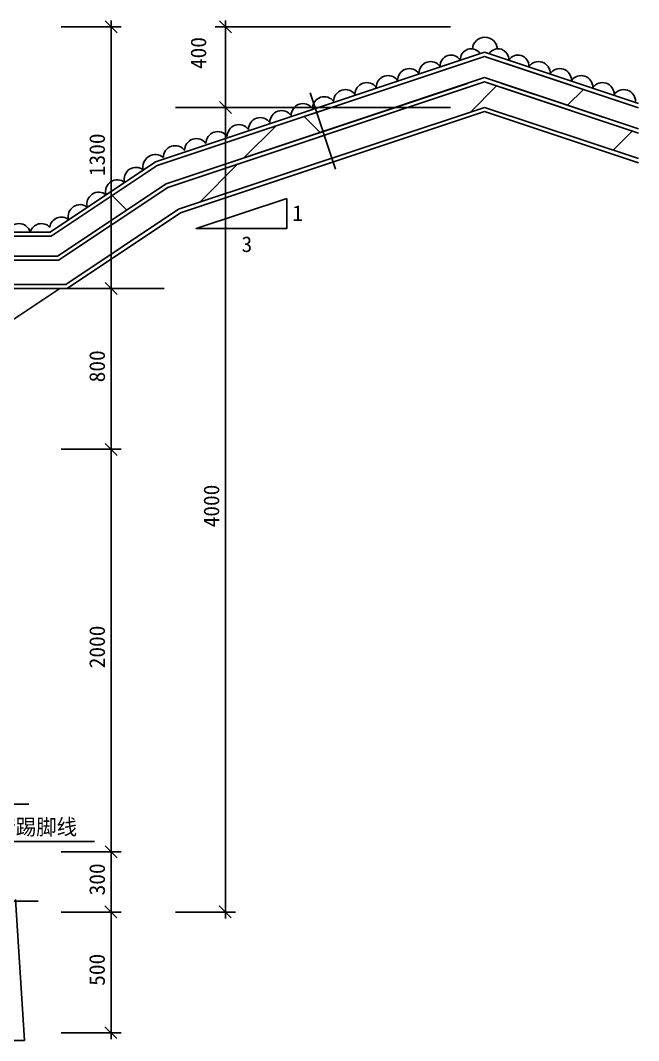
# Model space of a CAD drawing. Header units: metres. Extents: x 639 to 9791, y -512 to 5820.
# Drawn here: x 6720 to 9791, y 749 to 5820 of the extents above; entities that cross this region are included whole.
import ezdxf

# ---------------------------------------------------------------- set-up
doc = ezdxf.new("R2010")
doc.units = ezdxf.units.M
for name, color, linetype in [('5', 7, 'Continuous'), ('A-AXI', 3, 'Continuous'), ('PUB_DIM', 3, 'Continuous')]:
    doc.layers.add(name, color=color, linetype=linetype)

# ---------------------------------------------------------------- blocks, each defined once
blk = doc.blocks.new('_DIMX')
blk.add_line((160.47, 0), (-160.47, 0))
at = {"color": 5}
blk.add_lwpolyline([(-151.28, -151.28), (146.11, 146.11)], dxfattribs=at)

msp = doc.modelspace()

# ---------------------------------------------------------------- hatches: boundary and pattern name
h = msp.add_hatch()
h.set_pattern_fill('ANSI38', scale=300)
h.paths.add_polyline_path([(7443.95, 5007.7), (8224, 5267.71), (8192.48, 5362.62), (7399.62, 5098.33), (6873.34, 4747.48), (5746.01, 4747.48), (5746.01, 4647.48), (6903.62, 4647.48)])
h.paths.add_polyline_path([(8940.79, 5506.65), (9026.01, 5535.05), (9791.26, 5279.97), (9791.26, 5385.38), (9026.01, 5640.46), (8221.99, 5372.46), (8251.8, 5276.98)])
h.paths.add_polyline_path([(8221.99, 5372.46), (8192.48, 5362.62), (8224, 5267.71), (8251.8, 5276.98)])
h = msp.add_hatch()
h.set_pattern_fill('ANSI31', scale=1000)
h.paths.add_polyline_path([(7506.01, 4880.81), (8268.12, 5134.85), (8230.3, 5248.73), (7452.82, 4989.57), (6909.68, 4627.48), (5746.01, 4627.48), (5746.01, 4507.48), (6946.01, 4507.48)])
h.paths.add_polyline_path([(5746.01, 4627.48), (5725.33, 4627.48), (5680.59, 4797.48), (5466.01, 4797.48), (5466.01, 4727.48), (5516.01, 4727.48), (5575.44, 4727.48), (5626.01, 4507.48), (5746.01, 4507.48)])
h.paths.add_polyline_path([(9026.01, 5387.48), (9791.26, 5132.4), (9791.26, 5258.89), (9026.01, 5513.97), (8257.76, 5257.89), (8293.52, 5143.32)])
h.paths.add_polyline_path([(8257.76, 5257.89), (8230.3, 5248.73), (8268.12, 5134.85), (8293.52, 5143.32)])
h = msp.add_hatch()
h.set_pattern_fill('AN33C', scale=200)
h.set_pattern_definition([(45, (0, 0), (-449.013, 449.013), [])])
h.paths.add_polyline_path([(7506.01, 4880.81), (8268.12, 5134.85), (8230.3, 5248.73), (7452.82, 4989.57), (6909.68, 4627.48), (5746.01, 4627.48), (5746.01, 4507.48), (6946.01, 4507.48)])
h.paths.add_polyline_path([(5746.01, 4627.48), (5725.33, 4627.48), (5680.59, 4797.48), (5466.01, 4797.48), (5466.01, 4727.48), (5516.01, 4727.48), (5575.44, 4727.48), (5626.01, 4507.48), (5746.01, 4507.48)])
h.paths.add_polyline_path([(9026.01, 5387.48), (9791.26, 5132.4), (9791.26, 5258.89), (9026.01, 5513.97), (8257.76, 5257.89), (8293.52, 5143.32)])
h.paths.add_polyline_path([(8257.76, 5257.89), (8230.3, 5248.73), (8268.12, 5134.85), (8293.52, 5143.32)])

# ---------------------------------------------------------------- linework, layer by layer
for p, q in [((7399.62, 5098.33), (9026.01, 5640.46)), ((9791.26, 5385.38), (9026.01, 5640.46)), ((9026.01, 5535.05), (7443.95, 5007.7)), ((9026.01, 5535.05), (9791.26, 5279.97)), ((7452.82, 4989.57), (9026.01, 5513.97)), ((9791.26, 5258.89), (9026.01, 5513.97)), ((9111.23, 5506.65), (9791.26, 5279.97)), ((8160.25, 5459.66), (8286.22, 5080.35)), ((9026.01, 5387.48), (7506.01, 4880.81)), ((9026.01, 5387.48), (9791.26, 5132.4)), ((9026.01, 5387.48), (9791.26, 5132.4)), ((7399.62, 5098.33), (6873.34, 4747.48)), ((7443.95, 5007.7), (6903.62, 4647.48)), ((7452.82, 4989.57), (6909.68, 4627.48)), ((7506.01, 4880.81), (6946.01, 4507.48)), ((5714.43, 4747.48), (6873.34, 4747.48)), ((5720.06, 4647.48), (6903.62, 4647.48)), ((5725.33, 4627.48), (6909.68, 4627.48)), ((5626.01, 4507.48), (6946.01, 4507.48)), ((6279.98, 1923.49), (6761.19, 1923.49)), ((6331.86, 1737.57), (7088.22, 1737.57)), ((6740.71, 748.56), (6695.92, 1449.6)), ((5891.31, 748.56), (6740.71, 748.56))]:
    msp.add_line(p, q)
for points in [[(8965.32, 5678.16, -0.92), (9089.66, 5678.41, -1.8)], [(8905.61, 5621.41, 0.78), (8805.69, 5590.41)], [(9004.32, 5654.31, 0.77), (8905.61, 5621.41)], [(9047.7, 5654.31, -0.77), (9146.42, 5621.41)], [(9146.42, 5621.41, -0.78), (9246.34, 5590.41)], [(8699.87, 5555.64, 0.73), (8593.82, 5521.18, -0.54)], [(8805.69, 5590.41, 0.73), (8699.64, 5555.95, -0.54)], [(9246.34, 5590.41, -0.73), (9352.38, 5555.95, 0.54)], [(9352.15, 5555.64, -0.73), (9458.2, 5521.18, 0.54)], [(8593.82, 5521.18, 0.73), (8487.77, 5486.73, -0.54)], [(9458.2, 5521.18, -0.73), (9564.25, 5486.73, 0.54)], [(8488.23, 5486.1, 0.73), (8382.18, 5451.65, -0.54)], [(9563.79, 5486.1, -0.73), (9669.84, 5451.65, 0.54)], [(8277.07, 5415.92, 0.73), (8171.02, 5381.47, -0.54)], [(8382.18, 5451.65, 0.73), (8276.13, 5417.19, -0.54)], [(9669.84, 5451.65, -0.73), (9775.89, 5417.19, 0.54)], [(8171.02, 5381.47, 0.73), (8064.97, 5347.02, -0.54)], [(7959.15, 5312.25, 0.73), (7853.1, 5277.8, -0.54)], [(8065.2, 5346.7, 0.73), (7959.15, 5312.25, -0.54)], [(7853.33, 5277.48, 0.73), (7747.28, 5243.03, -0.54)], [(7641.7, 5207.94, 0.73), (7535.65, 5173.49, -0.54)], [(7747.75, 5242.39, 0.73), (7641.7, 5207.94, -0.54)], [(7536.35, 5172.53, 0.73), (7430.31, 5138.08, -0.54)], [(7430.31, 5138.08, 0.72), (7330.39, 5076.44, -0.54)], [(7330.7, 5076.2, 0.73), (7237.66, 5014.73, -0.54)], [(7238.28, 5014.24, 0.73), (7145.24, 4952.78, -0.54)], [(7145.47, 4952.6, 0.73), (7052.43, 4891.14, -0.54)], [(7052.74, 4890.89, 0.73), (6959.71, 4829.43, -0.54)], [(6960.32, 4828.94, 0.58), (6865.79, 4792.26, 0.58)], [(6768.57, 4768.91, 0.73), (6657.06, 4769.09, -0.54)], [(6865.79, 4792.26, 0.56), (6768.57, 4768.91)]]:
    msp.add_lwpolyline(points, format="xyb")
for points in [[(9026.01, 5661.54), (7390.76, 5116.46)], [(9026.01, 5661.54), (9791.26, 5406.46)], [(8920.79, 5605.39), (7399.62, 5098.33)], [(9131.23, 5605.39), (9791.26, 5385.38)], [(8940.79, 5506.65), (7443.95, 5007.7)], [(8940.79, 5485.56), (7452.82, 4989.57)], [(9111.23, 5485.56), (9791.26, 5258.89)], [(9026.01, 5387.48), (7506.01, 4880.81)], [(9026.01, 5366.4), (7514.88, 4862.69)], [(9026.01, 5366.4), (9791.26, 5111.31)], [(7390.76, 5116.46), (6867.29, 4767.48)], [(7399.62, 5098.33), (6873.34, 4747.48)], [(7443.95, 5007.7), (6903.62, 4647.48)], [(7452.82, 4989.57), (6909.68, 4627.48)], [(7514.88, 4862.69), (6952.07, 4487.48)], [(5766.01, 4767.48), (6867.29, 4767.48)], [(6916.01, 4487.48), (2616.01, 1620.81)], [(5886.01, 4487.48), (7434.01, 4487.48)]]:
    msp.add_lwpolyline(points)
at = {"layer": '5'}
msp.add_lwpolyline([(8043.05, 4935.08), (8043.05, 4785.08), (7593.05, 4785.08), (8043.05, 4935.08)], dxfattribs=at)
at = {"layer": 'A-AXI'}
for p, q in [((6922.31, 5787.52), (7220.33, 5787.52)), ((7170.33, 4487.68), (7170.33, 5787.32)), ((7490.13, 5387.48), (7788.15, 5387.48)), ((7738.15, 1387.68), (7738.15, 5387.28)), ((6922.31, 4487.48), (7220.33, 4487.48)), ((6922.31, 4487.48), (7220.33, 4487.48)), ((7170.33, 3687.97), (7170.33, 4487.28)), ((6922.31, 3687.77), (7220.33, 3687.77)), ((6922.31, 3687.77), (7220.33, 3687.77)), ((7170.33, 1687.68), (7170.33, 3687.57)), ((6922.31, 1687.48), (7220.33, 1687.48)), ((6922.31, 1687.48), (7220.33, 1687.48)), ((7170.33, 1387.68), (7170.33, 1687.28)), ((6922.31, 1387.48), (7220.33, 1387.48)), ((6922.31, 1387.48), (7220.33, 1387.48)), ((7170.33, 787.68), (7170.33, 1387.28)), ((7490.13, 1387.48), (7788.15, 1387.48)), ((6922.31, 787.48), (7220.33, 787.48))]:
    msp.add_line(p, q, dxfattribs=at)
at = {"layer": 'PUB_DIM'}
for p, q in [((8856.81, 5787.52), (7688.15, 5787.52)), ((7738.15, 5387.68), (7738.15, 5787.32)), ((8856.81, 5387.48), (7688.15, 5387.48)), ((6565.66, 1441.86), (6807.94, 1441.86))]:
    msp.add_line(p, q, dxfattribs=at)

# ---------------------------------------------------------------- block references
at = {"layer": 'A-AXI', "xscale": 0.2, "yscale": 0.2, "zscale": 0.2}
for p, rotation in [((7170.33, 5787.52), 90), ((7738.15, 5387.48), 90), ((7170.33, 4487.48), 90), ((7170.33, 3687.77), 90), ((7170.33, 1687.48), 90), ((7170.33, 1387.48), 270), ((7738.15, 1387.48), 270), ((7170.33, 787.48), 270)]:
    msp.add_blockref('_DIMX', p, dxfattribs=dict(at, rotation=rotation))
at = {"layer": 'PUB_DIM', "xscale": 0.2, "yscale": 0.2, "zscale": 0.2, "rotation": 90}
msp.add_blockref('_DIMX', (7738.15, 5787.52), dxfattribs=at)

# ---------------------------------------------------------------- texts
for s, p in [('400', (7643.19, 5577.7)), ('1300', (7139.99, 5045.42)), ('800', (7139.99, 4020.69)), ('4000', (7707.8, 3299.73)), ('2000', (7139.99, 2599.19)), ('300', (7139.99, 1470.37)), ('500', (7139.47, 1020.89))]:
    msp.add_text(s, height=78, rotation=90).set_placement(p)
msp.add_text('150高暗踢脚线', height=78).set_placement((6335.09, 1771.29))
at = {"layer": 'PUB_DIM'}
for s, p in [('1', (8071.54, 4822.39)), ('3', (7818.69, 4668.26))]:
    msp.add_text(s, height=78, dxfattribs=at).set_placement(p)

doc.saveas('drawing.dxf')
